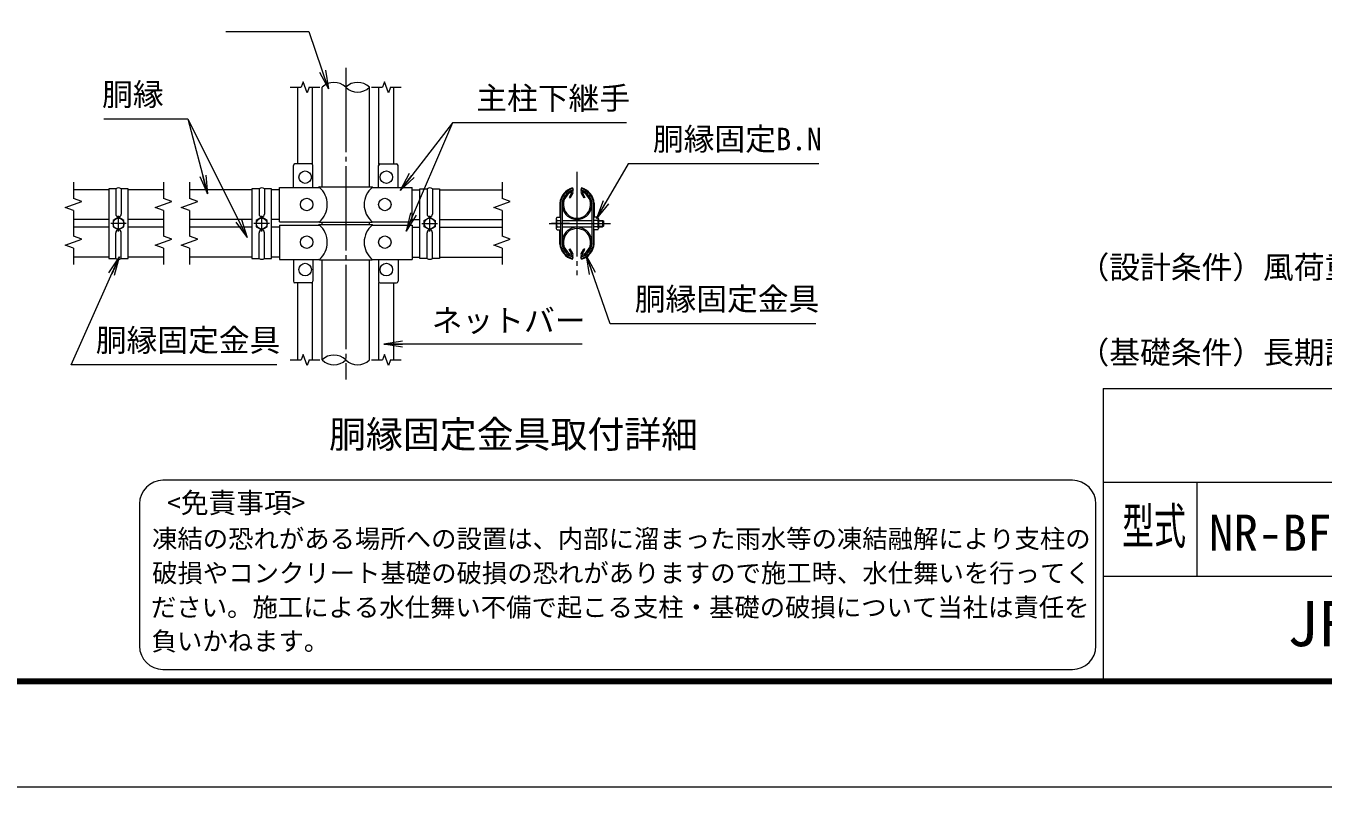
# Model space of a CAD drawing. Units: millimetres, scale not verified. Extents: x -12600 to 12600, y -8910 to 8910.
# Drawn here: x -533 to 7767, y -8910 to -4041 of the extents above; entities that cross this region are included whole.
import ezdxf
from ezdxf.enums import TextEntityAlignment as Align

# ---------------------------------------------------------------- set-up
doc = ezdxf.new("R2010")
doc.units = ezdxf.units.MM
doc.header["$LTSCALE"] = 30
doc.linetypes.add('LONG_CHAIN', pattern=[21, 18, -1, 1, -1])
for name, color, linetype, lineweight in [('0-0_D-TTL', 7, 'Continuous', 9), ('0-1_D-TTL-TXT', 7, 'Continuous', 9), ('0-3_D-STR1', 1, 'Continuous', 9), ('0-6_D-BMK', 2, 'LONG_CHAIN', 9), ('0-7_D-STR3', 3, 'Continuous', 9), ('0-9_D-STR-DIM', 7, 'Continuous', 9), ('0-A_0', 7, 'Continuous', 9), ('0-D_D-STR-TXT', 7, 'Continuous', 9)]:
    doc.layers.add(name, color=color, linetype=linetype, lineweight=lineweight)
doc.styles.add('ＭＳ ゴシック', font='')
doc.styles.get('ＭＳ ゴシック').set_extended_font_data('MS Gothic')

# ---------------------------------------------------------------- blocks, each defined once
blk = doc.blocks.new('_Open')
at = {"layer": '0-A_0'}
blk.add_line((-30, 5), (0, 0), dxfattribs=at)
blk.add_lwpolyline([(-30, -5), (0, 0), (-30, 0)], dxfattribs=at)

msp = doc.modelspace()

# ---------------------------------------------------------------- linework, layer by layer
at = {"layer": '0-0_D-TTL'}
for p, q in [((6360, -6360), (6360, -8220)), ((6360, -6360), (11760, -6360)), ((6360, -6960), (11760, -6960)), ((6960, -6960), (6960, -7560)), ((6360, -7560), (11760, -7560))]:
    msp.add_line(p, q, dxfattribs=at)
at = {"layer": '0-0_D-TTL', "color": 2}
msp.add_lwpolyline([(-12600, 8910), (12600, 8910), (12600, -8910), (-12600, -8910)], close=True, dxfattribs=at)
at = {"layer": '0-0_D-TTL'}
for points in [[(-11790, 8250), (11790, 8250), (11790, -8250), (-11790, -8250)], [(-11782.5, 8242.5), (11782.5, 8242.5), (11782.5, -8242.5), (-11782.5, -8242.5)], [(-11775, 8235), (11775, 8235), (11775, -8235), (-11775, -8235)], [(-11767.5, 8227.5), (11767.5, 8227.5), (11767.5, -8227.5), (-11767.5, -8227.5)], [(-11760, 8220), (11760, 8220), (11760, -8220), (-11760, -8220)]]:
    msp.add_lwpolyline(points, close=True, dxfattribs=at)
at = {"layer": '0-1_D-TTL-TXT', "color": 2}
for p, q in [((6163.5, -6947.97), (343.5, -6947.97)), ((193.5, -7097.97), (193.5, -8007.37)), ((6313.5, -8007.37), (6313.5, -7097.97)), ((343.5, -8157.37), (6163.5, -8157.37))]:
    msp.add_line(p, q, dxfattribs=at)
for centre, start, end in [((343.5, -7097.97), 90, 180), ((6163.5, -7097.97), 0, 90), ((343.5, -8007.37), 180, 270), ((6163.5, -8007.37), 270, 0)]:
    msp.add_arc(centre, 150, start, end, dxfattribs=at)
at = {"layer": '0-3_D-STR1'}
for p, q in [((1362.17, -5071.32), (1362.17, -4433.62)), ((1664.67, -5071.32), (1664.67, -4433.62)), ((-3.25, -5088.82), (-228.25, -5088.82)), ((346.75, -5088.82), (121.75, -5088.82)), ((913.42, -5088.82), (513.42, -5088.82)), ((1088.42, -5088.82), (1038.42, -5088.82)), ((1938.42, -5088.82), (1988.42, -5088.82)), ((2113.42, -5088.82), (2513.42, -5088.82)), ((2959.73, -5107.42), (2942.19, -5137.81)), ((2942.19, -5137.81), (2949.13, -5141.82)), ((2966.68, -5111.43), (2949.13, -5141.82)), ((3019.52, -5111.43), (3037.07, -5141.82)), ((3026.47, -5107.42), (3044.02, -5137.81)), ((3044.02, -5137.81), (3037.07, -5141.82)), ((-3.25, -5279.32), (-228.25, -5279.32)), ((346.75, -5279.32), (121.75, -5279.32)), ((913.42, -5279.32), (513.42, -5279.32)), ((1088.42, -5279.32), (1038.42, -5279.32)), ((1362.17, -5312.32), (1362.17, -5296.32)), ((1664.67, -5312.32), (1664.67, -5296.32)), ((1938.42, -5279.32), (1988.42, -5279.32)), ((2113.42, -5279.32), (2513.42, -5279.32)), ((-3.25, -5329.32), (-228.25, -5329.32)), ((346.75, -5329.32), (121.75, -5329.32)), ((913.42, -5329.32), (513.42, -5329.32)), ((1088.42, -5329.32), (1038.42, -5329.32)), ((1938.42, -5329.32), (1988.42, -5329.32)), ((2113.42, -5329.32), (2513.42, -5329.32)), ((2942.19, -5470.84), (2949.13, -5466.83)), ((2959.73, -5501.23), (2942.19, -5470.84)), ((2966.68, -5497.22), (2949.13, -5466.83)), ((3019.52, -5497.22), (3037.07, -5466.83)), ((3026.47, -5501.23), (3044.02, -5470.84)), ((3044.02, -5470.84), (3037.07, -5466.83)), ((-3.25, -5519.82), (-228.25, -5519.82)), ((346.75, -5519.82), (121.75, -5519.82)), ((913.42, -5519.82), (513.42, -5519.82)), ((1088.42, -5519.82), (1038.42, -5519.82)), ((1362.17, -6177.62), (1362.17, -5537.32)), ((1664.67, -6177.62), (1664.67, -5537.32)), ((1938.42, -5519.82), (1988.42, -5519.82)), ((2113.42, -5519.82), (2513.42, -5519.82))]:
    msp.add_line(p, q, dxfattribs=at)
for centre, radius, start, end in [((2993.1, -5184.07), 95.25, 114.32478, 65.67522), ((2993.1, -5184.07), 87.23, 114.32478, 65.67522), ((2958, -5106.41), 10.03, 330, 114.32478), ((2958, -5106.41), 2, 330, 114.32478), ((3028.21, -5106.41), 10.03, 65.67522, 210), ((3028.21, -5106.41), 2, 65.67522, 210), ((2992.73, -5184.07), 95.25, 5.09104, 65.67522), ((2993.1, -5424.57), 95.25, 294.32478, 245.67522), ((2993.1, -5424.57), 87.23, 294.32478, 245.67522), ((2958, -5502.23), 10.03, 245.67522, 30), ((2958, -5502.23), 2, 245.67522, 30), ((3028.21, -5502.23), 10.03, 150, 294.32478), ((3028.21, -5502.23), 2, 150, 294.32478)]:
    msp.add_arc(centre, radius, start, end, dxfattribs=at)
at = {"layer": '0-6_D-BMK'}
for p, q in [((1513.42, -4308.62), (1513.42, -6302.62)), ((2993.1, -4975.29), (2993.1, -5635.95)), ((109.25, -5305.62), (9.25, -5305.62)), ((59.25, -5355.62), (59.25, -5255.62)), ((1025.92, -5305.62), (925.92, -5305.62)), ((975.92, -5355.62), (975.92, -5255.62)), ((2000.92, -5305.62), (2100.92, -5305.62)), ((2050.92, -5355.62), (2050.92, -5255.62)), ((2814.98, -5305.62), (3208.23, -5305.62))]:
    msp.add_line(p, q, dxfattribs=at)
at = {"layer": '0-7_D-STR3'}
for p, q in [((1205.92, -4923.82), (1205.92, -4433.62)), ((1300.92, -4927.21), (1300.92, -4433.62)), ((1725.92, -4927.21), (1725.92, -4433.62)), ((1820.92, -4923.82), (1820.92, -4433.62)), ((1178.42, -5073.82), (1178.42, -4933.82)), ((1293.42, -4923.82), (1188.42, -4923.82)), ((1303.42, -5073.82), (1303.42, -4933.82)), ((1723.42, -5073.82), (1723.42, -4933.82)), ((1733.42, -4923.82), (1838.42, -4923.82)), ((1848.42, -5073.82), (1848.42, -4933.82)), ((41.75, -5082.47), (41.75, -5244.32)), ((121.75, -5082.47), (76.75, -5082.47)), ((76.75, -5082.47), (76.75, -5244.32)), ((958.42, -5082.47), (958.42, -5244.32)), ((1038.42, -5082.47), (993.42, -5082.47)), ((993.42, -5082.47), (993.42, -5244.32)), ((1088.42, -5073.82), (1344.42, -5073.82)), ((1088.42, -5293.82), (1088.42, -5073.82)), ((1344.42, -5071.32), (1339.42, -5073.82)), ((1344.42, -5071.32), (1682.42, -5071.32)), ((1682.42, -5071.32), (1687.42, -5073.82)), ((1682.42, -5073.82), (1938.42, -5073.82)), ((1938.42, -5293.82), (1938.42, -5073.82)), ((1988.42, -5082.47), (2033.42, -5082.47)), ((2033.42, -5082.47), (2033.42, -5244.32)), ((2068.42, -5082.47), (2068.42, -5244.32)), ((2963.93, -5077.65), (2967.85, -5092.13)), ((3022.27, -5077.65), (3018.35, -5092.13)), ((2882.85, -5174.98), (2882.85, -5260.12)), ((2887.85, -5175.19), (2887.85, -5436.05)), ((2897.85, -5175.62), (2897.85, -5435.62)), ((3088.35, -5175.62), (3088.35, -5435.62)), ((3098.35, -5175.19), (3098.35, -5436.05)), ((3103.35, -5174.98), (3103.35, -5260.12)), ((1088.42, -5293.82), (1344.42, -5293.82)), ((1344.42, -5296.32), (1339.42, -5293.82)), ((1682.42, -5293.82), (1938.42, -5293.82)), ((2944.86, -5305.62), (2830.84, -5305.62)), ((2860.35, -5274.45), (2860.35, -5336.18)), ((2865.35, -5265.12), (2887.85, -5265.12)), ((2865.35, -5285.37), (2887.85, -5285.37)), ((2903.85, -5285.62), (3088.35, -5285.62)), ((3041.34, -5305.62), (3155.36, -5305.62)), ((3125.85, -5265.12), (3098.35, -5265.12)), ((3125.85, -5285.37), (3098.35, -5285.37)), ((3130.85, -5274.45), (3130.85, -5336.18)), ((3130.85, -5285.62), (3156.85, -5285.62)), ((3130.85, -5289), (3162.85, -5289)), ((3156.85, -5285.62), (3156.85, -5325.62)), ((3156.85, -5285.62), (3162.85, -5289)), ((3162.85, -5289), (3162.85, -5322.23)), ((41.75, -5528.76), (41.75, -5364.32)), ((76.75, -5528.76), (76.75, -5364.32)), ((958.42, -5528.76), (958.42, -5364.32)), ((993.42, -5528.76), (993.42, -5364.32)), ((1088.42, -5314.82), (1344.42, -5314.82)), ((1088.42, -5314.82), (1088.42, -5534.82)), ((1344.42, -5312.32), (1339.42, -5314.82)), ((1682.42, -5314.82), (1938.42, -5314.82)), ((1938.42, -5314.82), (1938.42, -5534.82)), ((2033.42, -5528.76), (2033.42, -5364.32)), ((2068.42, -5528.76), (2068.42, -5364.32)), ((2865.35, -5325.87), (2887.85, -5325.87)), ((2865.35, -5346.12), (2887.85, -5346.12)), ((2882.85, -5436.26), (2882.85, -5351.12)), ((2903.85, -5325.62), (3088.35, -5325.62)), ((3125.85, -5325.87), (3098.35, -5325.87)), ((3125.85, -5346.12), (3098.35, -5346.12)), ((3103.35, -5436.26), (3103.35, -5351.12)), ((3130.85, -5322.23), (3162.85, -5322.23)), ((3130.85, -5325.62), (3156.85, -5325.62)), ((3162.85, -5322.23), (3156.85, -5325.62)), ((1088.42, -5534.82), (1344.42, -5534.82)), ((1178.42, -5534.82), (1178.42, -5674.82)), ((1303.42, -5534.82), (1303.42, -5674.82)), ((1344.42, -5537.32), (1339.42, -5534.82)), ((1344.42, -5537.32), (1682.42, -5537.32)), ((1682.42, -5537.32), (1687.42, -5534.82)), ((1682.42, -5534.82), (1938.42, -5534.82)), ((1723.42, -5534.82), (1723.42, -5674.82)), ((1848.42, -5534.82), (1848.42, -5674.82)), ((2963.93, -5533.59), (2967.85, -5519.11)), ((3022.27, -5533.59), (3018.35, -5519.11)), ((1293.42, -5684.82), (1188.42, -5684.82)), ((1205.92, -6177.62), (1205.92, -5684.82)), ((1300.92, -6177.62), (1300.92, -5681.44)), ((1725.92, -6177.62), (1725.92, -5681.44)), ((1733.42, -5684.82), (1838.42, -5684.82)), ((1820.92, -6177.62), (1820.92, -5684.82))]:
    msp.add_line(p, q, dxfattribs=at)
for points in [[(41.75, -5082.47), (-3.25, -5082.47), (-3.25, -5528.76), (41.75, -5528.76)], [(76.75, -5528.76), (121.75, -5528.76), (121.75, -5082.47)], [(958.42, -5082.47), (913.42, -5082.47), (913.42, -5528.76), (958.42, -5528.76)], [(993.42, -5528.76), (1038.42, -5528.76), (1038.42, -5082.47)], [(2033.42, -5528.76), (1988.42, -5528.76), (1988.42, -5082.47)], [(2068.42, -5082.47), (2113.42, -5082.47), (2113.42, -5528.76), (2068.42, -5528.76)], [(1344.42, -5296.32), (1682.42, -5296.32), (1687.42, -5293.82)], [(1344.42, -5312.32), (1682.42, -5312.32), (1687.42, -5314.82)]]:
    msp.add_lwpolyline(points, dxfattribs=at)
for points in [[(59.25, -5346.12), (94.32, -5325.87), (94.32, -5285.37), (59.25, -5265.12), (24.18, -5285.37), (24.18, -5325.87)], [(975.92, -5346.12), (1010.99, -5325.87), (1010.99, -5285.37), (975.92, -5265.12), (940.84, -5285.37), (940.84, -5325.87)], [(2050.92, -5346.12), (2015.84, -5325.87), (2015.84, -5285.37), (2050.92, -5265.12), (2085.99, -5285.37), (2085.99, -5325.87)]]:
    msp.add_lwpolyline(points, close=True, dxfattribs=at)
for centre, radius in [((1253.42, -5008.82), 40), ((1773.42, -5008.82), 40), ((1263.42, -5183.82), 40), ((1763.42, -5183.82), 40), ((59.25, -5305.62), 35.17), ((975.92, -5305.62), 35.17), ((2050.92, -5305.62), 35.17), ((1263.42, -5424.82), 40), ((1763.42, -5424.82), 40), ((1253.42, -5599.82), 40), ((1773.42, -5599.82), 40)]:
    msp.add_circle(centre, radius, dxfattribs=at)
for centre, radius, start, end in [((1188.42, -4933.82), 10, 90, 180), ((1293.42, -4933.82), 10, 0, 90), ((1733.42, -4933.82), 10, 90, 180), ((1838.42, -4933.82), 10, 0, 90), ((59.25, -5110.6), 33.12, 58.10921, 121.89079), ((975.92, -5110.6), 33.12, 58.10921, 121.89079), ((1251.49, -5183.82), 144, 310.19176, 49.80824), ((1775.35, -5183.82), 144, 130.19176, 229.80824), ((2050.92, -5110.6), 33.12, 58.10921, 121.89079), ((2992.73, -5184.07), 110.25, 105.13812, 175.26816), ((2992.73, -5184.07), 105.25, 105.13812, 175.157), ((2992.73, -5184.07), 95.25, 105.13812, 174.90896), ((2993.48, -5184.07), 95.25, 5.09104, 74.86188), ((2993.48, -5184.07), 105.25, 4.843, 74.86188), ((2993.48, -5184.07), 110.25, 4.843, 74.86188), ((59.25, -5244.32), 17.5, 180, 0), ((975.92, -5244.32), 17.5, 180, 0), ((2050.92, -5244.32), 17.5, 180, 0), ((2873.04, -5275.24), 12.71, 127.21089, 232.78911), ((2903.86, -5305.62), 43.51, 152.26063, 207.73937), ((2887.85, -5260.12), 5, 180, 270), ((3098.35, -5260.12), 5, 270, 0), ((3118.16, -5275.24), 12.71, 307.21089, 52.78911), ((3087.35, -5305.62), 43.51, 332.26063, 27.73937), ((59.25, -5364.32), 17.5, 0, 180), ((975.92, -5364.32), 17.5, 0, 180), ((1251.49, -5424.82), 144, 310.19176, 49.80824), ((1775.35, -5424.82), 144, 130.19176, 229.80824), ((2050.92, -5364.32), 17.5, 0, 180), ((2873.1, -5335.99), 12.75, 127.42505, 232.57495), ((2887.85, -5351.12), 5, 90, 180), ((3098.35, -5351.12), 5, 0, 90), ((3118.1, -5335.99), 12.75, 307.42505, 52.57495), ((2992.73, -5427.17), 110.25, 184.73184, 254.86188), ((2992.73, -5427.17), 105.25, 184.843, 254.86188), ((2992.73, -5427.17), 95.25, 185.09104, 254.86188), ((2993.48, -5427.17), 95.25, 285.13812, 354.90896), ((2993.48, -5427.17), 105.25, 285.13812, 355.157), ((2993.48, -5427.17), 110.25, 285.13812, 355.26816), ((59.25, -5500.64), 33.12, 238.10921, 301.89079), ((975.92, -5500.64), 33.12, 238.10921, 301.89079), ((2050.92, -5500.64), 33.12, 238.10921, 301.89079), ((1188.42, -5674.82), 10, 180, 270), ((1293.42, -5674.82), 10, 270, 0), ((1733.42, -5674.82), 10, 180, 270), ((1838.42, -5674.82), 10, 270, 0)]:
    msp.add_arc(centre, radius, start, end, dxfattribs=at)
at = {"layer": '0-9_D-STR-DIM'}
for p, q in [((1240.59, -4398.38), (1227.76, -4433.62)), ((1266.24, -4468.86), (1240.59, -4398.38)), ((1760.59, -4398.38), (1747.76, -4433.62)), ((1786.24, -4468.86), (1760.59, -4398.38)), ((1158.42, -4433.62), (1227.76, -4433.62)), ((1279.07, -4433.62), (1266.24, -4468.86)), ((1279.07, -4433.62), (1348.42, -4433.62)), ((1678.42, -4433.62), (1747.76, -4433.62)), ((1799.07, -4433.62), (1786.24, -4468.86)), ((1799.07, -4433.62), (1868.42, -4433.62)), ((-228.25, -5041.2), (-228.25, -5145.59)), ((346.75, -5041.2), (346.75, -5145.59)), ((513.42, -5041.2), (513.42, -5145.59)), ((2513.42, -5041.2), (2513.42, -5145.59)), ((-175.39, -5164.83), (-228.25, -5145.59)), ((399.61, -5164.83), (346.75, -5145.59)), ((566.27, -5164.83), (513.42, -5145.59)), ((2566.27, -5164.83), (2513.42, -5145.59)), ((-281.11, -5203.31), (-175.39, -5164.83)), ((-228.25, -5222.55), (-281.11, -5203.31)), ((-228.25, -5222.55), (-228.25, -5386.09)), ((293.89, -5203.31), (399.61, -5164.83)), ((346.75, -5222.55), (293.89, -5203.31)), ((346.75, -5222.55), (346.75, -5386.09)), ((460.56, -5203.31), (566.27, -5164.83)), ((513.42, -5222.55), (460.56, -5203.31)), ((513.42, -5222.55), (513.42, -5386.09)), ((2460.56, -5203.31), (2566.27, -5164.83)), ((2513.42, -5222.55), (2460.56, -5203.31)), ((2513.42, -5222.55), (2513.42, -5386.09)), ((-175.39, -5405.33), (-228.25, -5386.09)), ((399.61, -5405.33), (346.75, -5386.09)), ((566.27, -5405.33), (513.42, -5386.09)), ((2566.27, -5405.33), (2513.42, -5386.09)), ((-281.11, -5443.81), (-175.39, -5405.33)), ((-228.25, -5463.05), (-281.11, -5443.81)), ((-228.25, -5463.05), (-228.25, -5567.45)), ((293.89, -5443.81), (399.61, -5405.33)), ((346.75, -5463.05), (293.89, -5443.81)), ((346.75, -5463.05), (346.75, -5567.45)), ((460.56, -5443.81), (566.27, -5405.33)), ((513.42, -5463.05), (460.56, -5443.81)), ((513.42, -5463.05), (513.42, -5567.45)), ((2460.56, -5443.81), (2566.27, -5405.33)), ((2513.42, -5463.05), (2460.56, -5443.81)), ((2513.42, -5463.05), (2513.42, -5567.45)), ((1158.42, -6177.62), (1227.76, -6177.62)), ((1240.59, -6142.38), (1227.76, -6177.62)), ((1266.24, -6212.86), (1240.59, -6142.38)), ((1279.07, -6177.62), (1266.24, -6212.86)), ((1279.07, -6177.62), (1348.42, -6177.62)), ((1678.42, -6177.62), (1747.76, -6177.62)), ((1760.59, -6142.38), (1747.76, -6177.62)), ((1786.24, -6212.86), (1760.59, -6142.38)), ((1799.07, -6177.62), (1786.24, -6212.86)), ((1799.07, -6177.62), (1868.42, -6177.62))]:
    msp.add_line(p, q, dxfattribs=at)
for centre, start, end in [((1437.79, -4509.72), 45.18146, 134.81854), ((1589.04, -4509.72), 45.18146, 134.81854), ((1589.04, -4357.51), 225.18146, 314.81854), ((1437.79, -6253.72), 45.18146, 134.81854), ((1437.79, -6101.51), 225.18146, 314.81854), ((1589.04, -6101.51), 225.18146, 314.81854)]:
    msp.add_arc(centre, 107.29, start, end, dxfattribs=at)
at = {"layer": '0-D_D-STR-TXT'}
for p, q in [((503.59, -4636.44), (628.3, -5114.13)), ((503.59, -4636.44), (628.3, -5114.13)), ((2196.06, -4660.08), (1863.09, -5091.65)), ((2196.06, -4660.08), (1863.09, -5091.65)), ((3025.15, -6076.76), (1758.99, -6076.76))]:
    msp.add_line(p, q, dxfattribs=at)
for points in [[(745.58, -4075.82), (1277.54, -4075.82), (1401.72, -4441.67)], [(-35.22, -4636.44), (503.59, -4636.44), (880.81, -5393.32)], [(3310.5, -4660.08), (2196.06, -4660.08), (1899.68, -5352.18)], [(4541.06, -4922.8), (3321.54, -4922.8), (3118.71, -5271.04)], [(1072.06, -6209.61), (-243.4, -6209.61), (64.35, -5520.71)], [(4520.75, -5946.25), (3205.29, -5946.25), (3053.71, -5512.8)]]:
    msp.add_lwpolyline(points, dxfattribs=at)

# ---------------------------------------------------------------- block references
at = {"layer": '0-D_D-STR-TXT', "xscale": 4, "yscale": 4}
for p, rotation in [((1402.37, -4443.56), 288.74977), ((628.8, -5116.07), 284.63097), ((628.8, -5116.07), 284.63097), ((1861.87, -5093.24), 232.34963), ((1861.87, -5093.24), 232.34963), ((3117.7, -5272.77), 239.78171), ((881.7, -5395.11), 296.49098), ((1898.9, -5354.01), 246.81834), ((65.17, -5518.89), 65.92824), ((3053.05, -5510.91), 109.27461), ((1756.99, -6076.76), 180)]:
    msp.add_blockref('_Open', p, dxfattribs=dict(at, rotation=rotation))

# ---------------------------------------------------------------- texts
at = {"layer": '0-1_D-TTL-TXT', "style": 'ＭＳ ゴシック'}
for s, height, p in [('（設計条件）風荷重：昭和57年改正 建築基準法・同施行令に', 144.3, (6202.26, -5700.3)), ('（基礎条件）長期許容地耐力49kN/m の場合。', 144.3, (6202.26, -6245.02)), ('胴縁固定金具取付詳細', 173.1, (1406.37, -6792.26)), (' <免責事項>', 129.9, (281.45, -7195.89)), ('NR-BF H9000F', 230.9, (7036.53, -7467.26)), ('凍結の恐れがある場所への設置は、内部に溜まった雨水等の凍結融解により支柱の', 119, (273.9, -7416.97)), ('破損やコンクリート基礎の破損の恐れがありますので施工時、水仕舞いを行ってく', 119, (274.52, -7636.37)), ('ださい。施工による水仕舞い不備で起こる支柱・基礎の破損について当社は責任を', 119, (266.97, -7855.16)), ('JFE 建材株式会社', 288.6, (7537.14, -8095.51)), ('負いかねます。', 119, (270.8, -8071.97))]:
    msp.add_text(s, height=height, dxfattribs=at).set_placement(p, align=Align.BOTTOM_LEFT)
at = {"layer": '0-1_D-TTL-TXT', "style": 'ＭＳ ゴシック', "width": 0.65}
msp.add_text('型式', height=230.9, dxfattribs=at).set_placement((6480.8, -7424.41), align=Align.BOTTOM_LEFT)
at = {"layer": '0-D_D-STR-TXT', "style": 'ＭＳ ゴシック'}
for s, p in [('胴縁', (-45.88, -4594.49)), ('主柱下継手', (2348.83, -4618.51)), ('胴縁固定B.N', (3478.88, -4880.09)), ('胴縁固定金具', (3362.63, -5903.54)), ('ネットバー', (2063.47, -6040.9)), ('胴縁固定金具', (-86.06, -6166.91))]:
    msp.add_text(s, height=144.3, dxfattribs=at).set_placement(p, align=Align.BOTTOM_LEFT)

doc.saveas('drawing.dxf')
